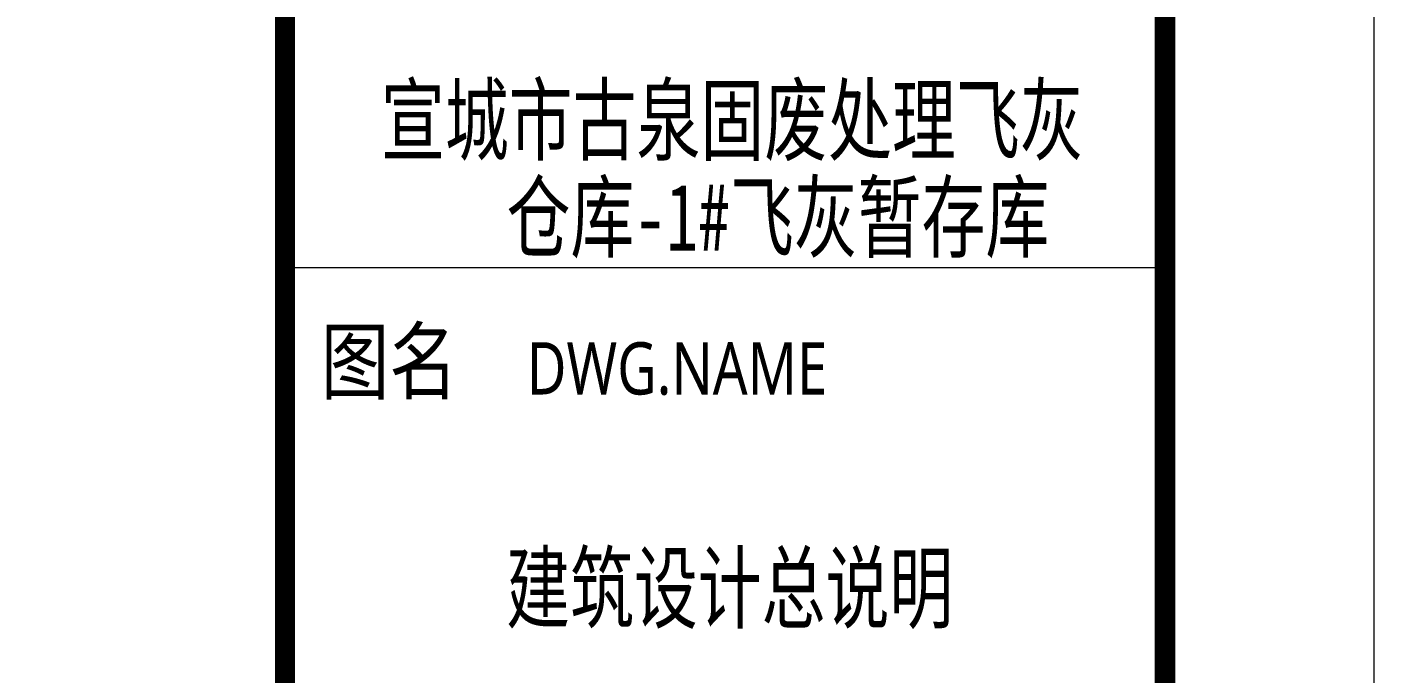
# Model space of a CAD drawing. Header units: inches. Extents: x -3733042 to -3450527, y 579159 to 997713.
# Drawn here: x -3654708 to -3648265, y 892780 to 895871 of the extents above; entities that cross this region are included whole.
import ezdxf
from ezdxf.enums import TextEntityAlignment as Align

# ---------------------------------------------------------------- set-up
doc = ezdxf.new("R2010")
doc.units = ezdxf.units.IN
doc.header["$LTSCALE"] = 1000
doc.header["$MEASUREMENT"] = 0
doc.layers.get('0').update_dxf_attribs({"lineweight": 18})
for name, color, linetype, lineweight in [('0-TK', 4, 'Continuous', 18), ('PUB_TITLE', 153, 'Continuous', 18), ('图签文字', 4, 'Continuous', 18)]:
    doc.layers.add(name, color=color, linetype=linetype, lineweight=lineweight)
doc.styles.add('-黑体', font='', dxfattribs={"width": 0.7})
doc.styles.add('建筑图签-黑', font='', dxfattribs={"width": 0.7})
doc.styles.get('-黑体').set_extended_font_data('微软雅黑')
doc.styles.get('建筑图签-黑').set_extended_font_data('黑体')

msp = doc.modelspace()

# ---------------------------------------------------------------- linework, layer by layer
at = {"layer": '0-TK'}
msp.add_line((-3653474.1, 894719.8), (-3649264.6, 894719.8), dxfattribs=at)
msp.add_lwpolyline([(-3653474.1, 879912.6, 96, 96, 0), (-3653474.1, 937312.6, 96, 96, 0)], format="xyseb", dxfattribs=at)
at = {"layer": 'PUB_TITLE'}
msp.add_lwpolyline([(-3732364.6, 878912.6), (-3648264.6, 878912.6), (-3648264.6, 938312.6), (-3732364.6, 938312.6)], close=True, dxfattribs=at)
msp.add_lwpolyline([(-3729864.6, 879912.6, 100, 100, 0), (-3649264.6, 879912.6, 100, 100, 0), (-3649264.6, 937312.6, 100, 100, 0), (-3729864.6, 937312.6, 100, 100, 0)], format="xyseb", close=True, dxfattribs=at)

# ---------------------------------------------------------------- texts
at = {"style": '-黑体', "width": 0.8}
for s, height, p in [('图名', 300, (-3653302.5, 894271.4)), ('DWG.NAME', 250, (-3652317.4, 894237.9))]:
    msp.add_text(s, height=height, dxfattribs=at).set_placement(p, align=Align.MIDDLE_LEFT)
at = {"layer": '图签文字', "color": 1, "style": '建筑图签-黑', "width": 0.7}
msp.add_text('宣城市古泉固废处理飞灰', height=320, dxfattribs=at).set_placement((-3651334.2, 895266.2), align=Align.CENTER)
at = {"layer": '图签文字', "color": 4, "style": '建筑图签-黑', "width": 0.7}
msp.add_text('建筑设计总说明', height=320, dxfattribs=at).set_placement((-3651346.8, 893028), align=Align.CENTER)
at = {"layer": '图签文字', "color": 1, "insert": (-3651115.8, 894764.2), "char_height": 320, "width": 4088.629, "attachment_point": 8, "style": '建筑图签-黑'}
msp.add_mtext('仓库-1#飞灰暂存库   ', dxfattribs=at)

doc.saveas('drawing.dxf')
